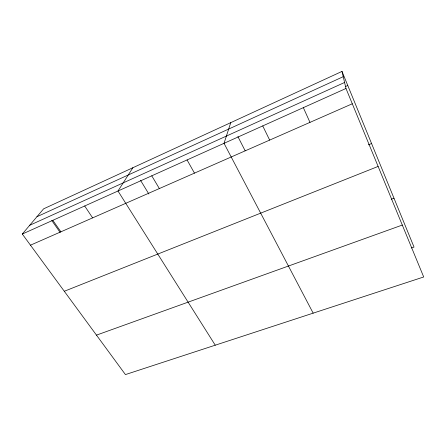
<?xml version="1.0" encoding="UTF-8"?>
<svg xmlns="http://www.w3.org/2000/svg" width="446" height="446" viewBox="0 0 446 446"><rect width="100%" height="100%" fill="white"/><g stroke="black" fill="none" stroke-linecap="round" stroke-linejoin="round"><path stroke-width="0.67" d="M230.766 122.644L224.026 143.322L313.164 313.148M132.88 167.724L117.989 191.011L215.256 345.187M341.993 71.416L345.985 88.475L423.7 276.977L125.432 374.584L22.3 234.044L43.602 208.84L341.993 71.416L414.022 247.078L411.418 247.982M36.94 216.723L343.23 76.69M29.704 225.28L344.58 82.477M345.254 86.652L347.774 85.515M22.3 234.044L345.985 88.475M30.479 245.183L352.295 103.784M368.34 144.839L371.557 143.512M64.291 291.266L378.124 166.43M391.41 199.217L393.996 198.241M96.481 335.13L402.298 225.063M52.829 220.313L60.885 231.825M51.769 220.497L60.121 232.405M84.695 205.985L92.617 217.882M140.607 180.446L148.847 194.01M151.763 175.819L159.356 188.558M187.069 159.941L194.473 173.132M237.896 136.588L245.155 150.781M262.739 125.911L269.663 140.094M303.347 107.648L309.981 122.377"/></g></svg>
